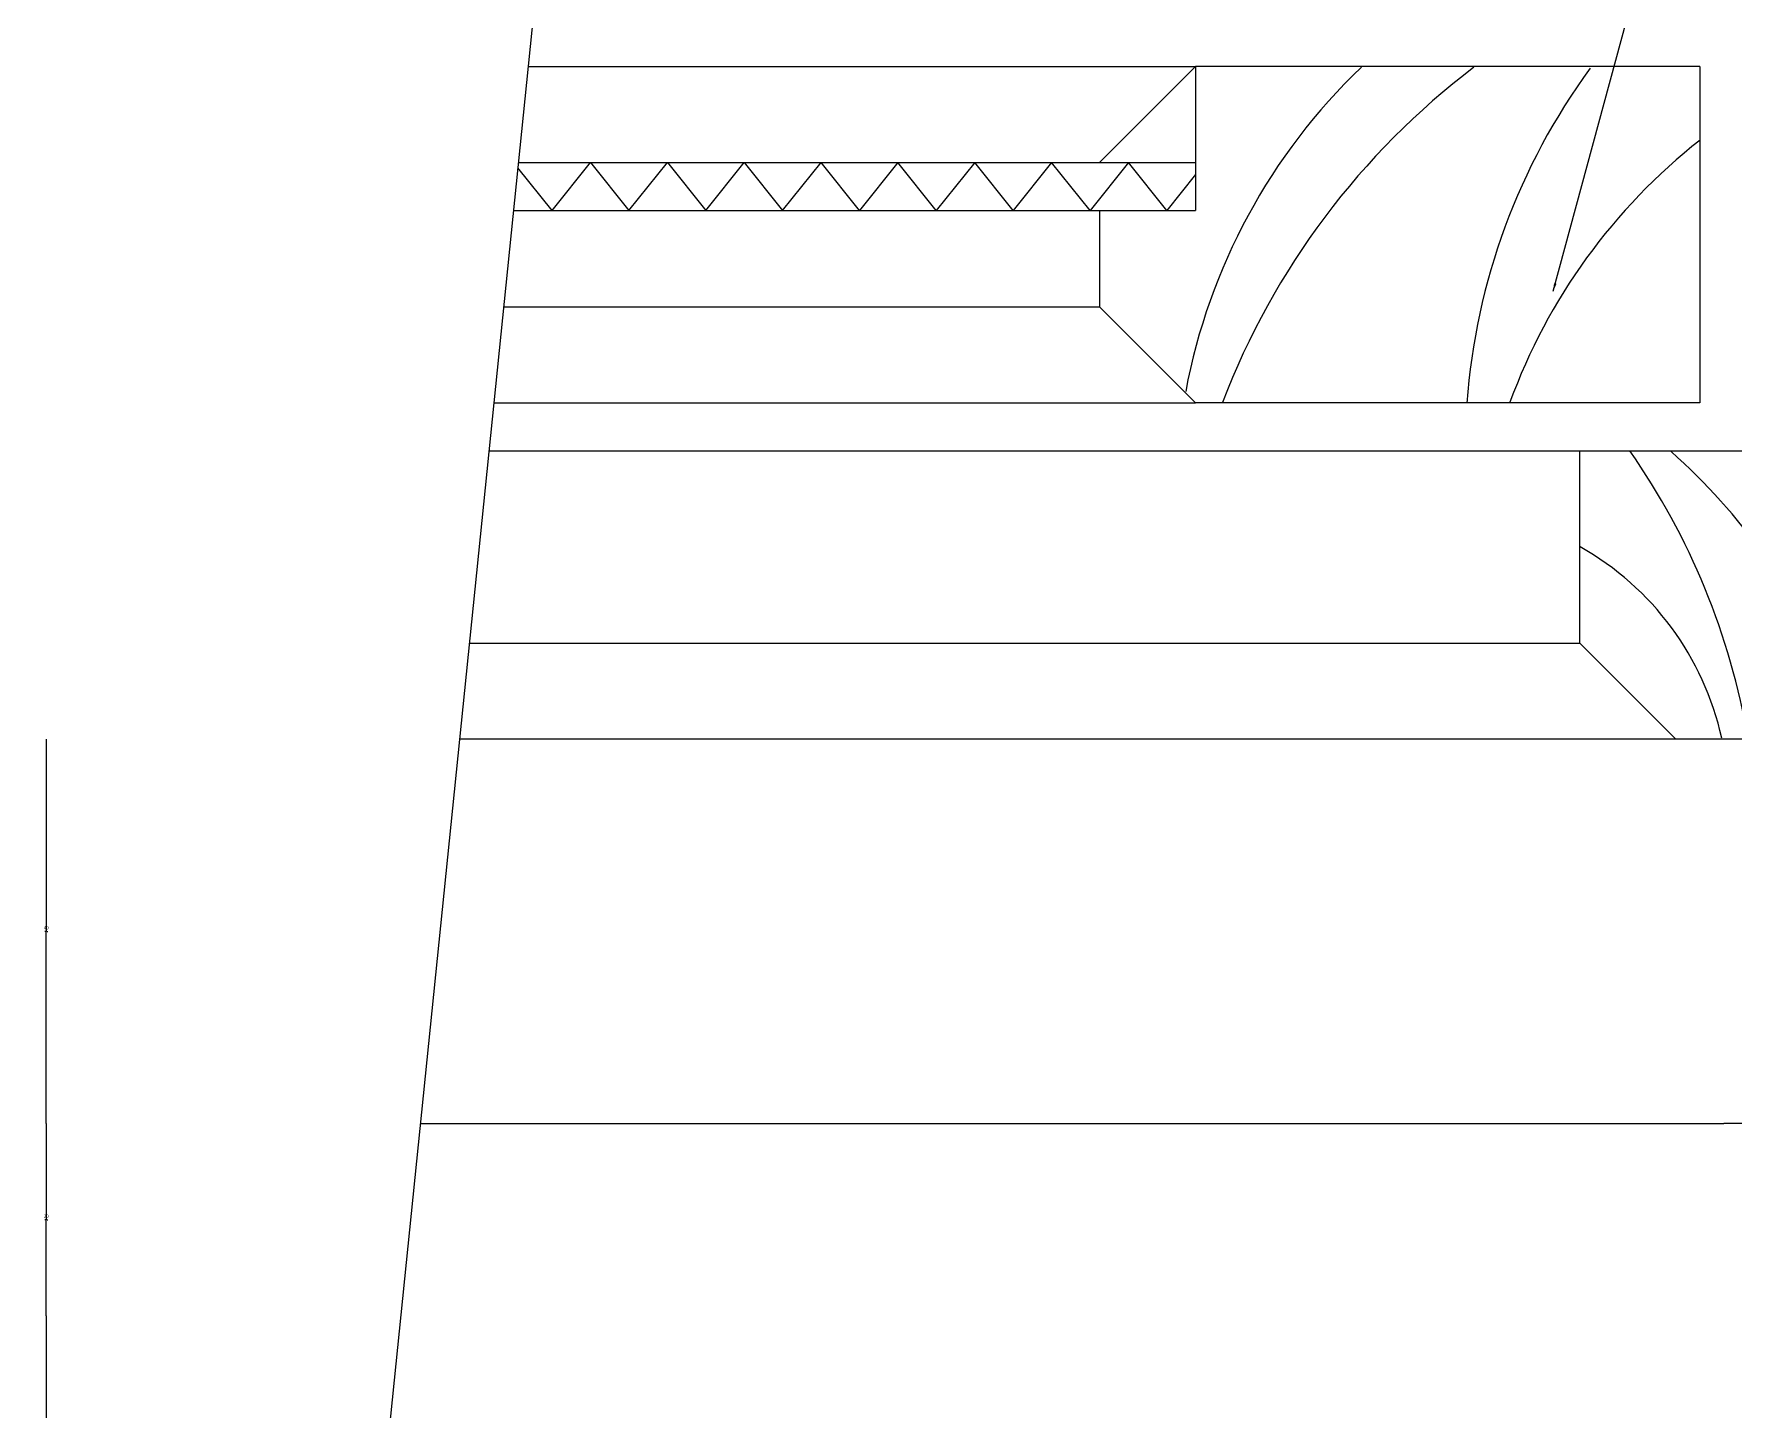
# Model space of a CAD drawing. Header units: metres. Extents: x 246 to 5278, y 334 to 7062.
# Drawn here: x 246 to 777, y 1761 to 2191 of the extents above; entities that cross this region are included whole.
import ezdxf

# ---------------------------------------------------------------- set-up
doc = ezdxf.new("R2010")
doc.units = ezdxf.units.M
for name, color, linetype in [('3', 3, 'Continuous'), ('4', 4, 'Continuous'), ('7', 7, 'Continuous'), ('BH', 3, 'Continuous'), ('DIM', 3, 'Continuous')]:
    doc.layers.add(name, color=color, linetype=linetype)
doc.dimstyles.get("Standard").update_dxf_attribs({"dimtxt": 2.5, "dimasz": 2.5, "dimexe": 1.25, "dimexo": 0.625, "dimtad": 1, "dimcen": 2.5, "dimazin": 3, "dimtfac": 1, "dimtmove": 0, "dimatfit": 3})

# ---------------------------------------------------------------- blocks, each defined once
blk = doc.blocks.new('*D14')
for p, q in [((249.42, 1790.85), (249.42, 1460.85)), ((249.17, 1460.85), (248.92, 1460.85)), ((249.42, 1130.85), (249.42, 1460.85)), ((249.42, 1460.85), (249.42, 1460.85)), ((249.67, 1460.85), (249.92, 1460.85))]:
    blk.add_line(p, q)
at = {"layer": 'Defpoints'}
for p in [(249.42, 1790.85), (249.42, 1460.85), (249.42, 1130.85)]:
    blk.add_point(p, dxfattribs=at)
at = {"layer": 'DIM', "insert": (249.42, 1461.975), "char_height": 1, "attachment_point": 5}
blk.add_mtext('220', dxfattribs=at)
blk = doc.blocks.new('*D24')
for p, q in [((249.42, 1850.85), (249.42, 1820.85)), ((249.17, 1820.85), (248.92, 1820.85)), ((249.42, 1790.85), (249.42, 1820.85)), ((249.42, 1820.85), (249.42, 1820.85)), ((249.67, 1820.85), (249.92, 1820.85))]:
    blk.add_line(p, q)
at = {"layer": 'Defpoints'}
for p in [(249.42, 1850.85), (249.42, 1820.85), (249.42, 1790.85)]:
    blk.add_point(p, dxfattribs=at)
at = {"layer": 'DIM', "insert": (249.42, 1821.975), "char_height": 1, "attachment_point": 5}
blk.add_mtext('20', dxfattribs=at)
blk = doc.blocks.new('*D25')
for p, q in [((249.42, 1970.85), (249.42, 1910.85)), ((249.17, 1910.85), (248.92, 1910.85)), ((249.42, 1850.85), (249.42, 1910.85)), ((249.42, 1910.85), (249.42, 1910.85)), ((249.67, 1910.85), (249.92, 1910.85))]:
    blk.add_line(p, q)
at = {"layer": 'Defpoints'}
for p in [(249.42, 1970.85), (249.42, 1910.85), (249.42, 1850.85)]:
    blk.add_point(p, dxfattribs=at)
at = {"layer": 'DIM', "insert": (249.42, 1911.975), "char_height": 1, "attachment_point": 5}
blk.add_mtext('40', dxfattribs=at)

msp = doc.modelspace()

# ---------------------------------------------------------------- linework, layer by layer
at = {"layer": '3'}
for p, q in [((392.32, 2105.85), (578.4, 2105.85)), ((381.62, 2000.85), (728.4, 2000.85))]:
    msp.add_line(p, q, dxfattribs=at)
at = {"layer": '4'}
for p, q in [((399.96, 2180.85), (608.4, 2180.85)), ((608.4, 2180.85), (578.4, 2150.85)), ((765.9, 2180.85), (608.4, 2180.85)), ((608.4, 2180.85), (608.4, 2150.85)), ((765.9, 2180.85), (638.4, 2180.85)), ((765.9, 2180.85), (765.9, 2075.85)), ((578.4, 2135.85), (578.4, 2105.85)), ((578.4, 2105.85), (608.4, 2075.85)), ((389.26, 2075.85), (608.4, 2075.85)), ((765.9, 2075.85), (608.4, 2075.85)), ((758.4, 1970.85), (378.56, 1970.85)), ((366.33, 1850.85), (773.4, 1850.85)), ((2573.4, 1850.85), (773.4, 1850.85))]:
    msp.add_line(p, q, dxfattribs=at)
msp.add_lwpolyline([(758.4, 1970.85), (728.4, 2000.85), (728.4, 2060.85), (818.4, 2060.85), (818.4, 2000.85), (788.4, 1970.85)], close=True, dxfattribs=at)
at = {"layer": '7'}
for p, q in [((396.9, 2150.85), (608.4, 2150.85)), ((608.4, 2150.85), (608.4, 2135.85)), ((395.37, 2135.85), (608.4, 2135.85)), ((387.73, 2060.85), (728.4, 2060.85))]:
    msp.add_line(p, q, dxfattribs=at)
at = {"layer": 'BH'}
for points in [[(407.4, 2135.85), (396.73, 2149.19)], [(407.4, 2135.85), (419.4, 2150.85), (431.4, 2135.85), (443.4, 2150.85), (455.4, 2135.85), (467.4, 2150.85), (479.4, 2135.85), (491.4, 2150.85)], [(587.4, 2150.85), (575.4, 2135.85), (563.4, 2150.85), (551.4, 2135.85), (539.4, 2150.85), (527.4, 2135.85), (515.4, 2150.85), (503.4, 2135.85), (491.4, 2150.85)], [(608.4, 2147.1), (599.4, 2135.85), (587.4, 2150.85)]]:
    msp.add_lwpolyline(points, dxfattribs=at)
for centre, radius, start, end in [((789.79, 2044.87), 187.71, 133.68, 169.4), ((838.64, 1991.3), 237.45, 127.13, 159.1), ((895.4, 2060.58), 202.91, 143.83, 175.71), ((879.58, 2012.94), 184.16, 128.11, 159.97), ((563.41, 1934.26), 220.56, 9.57, 35.03), ((627.73, 1915.37), 194.39, 22.67, 48.36), ((683.58, 1951.43), 91.3, 12.49, 60.52)]:
    msp.add_arc(centre, radius, start, end, dxfattribs=at)
at = {"layer": 'DIM'}
msp.add_line((245.59, 666.17), (428.33, 2459.2), dxfattribs=at)

# ---------------------------------------------------------------- dimensions: what is measured, and where the dimension line sits
for base, p1, p2, text, picture, middle in [((249.42, 1910.85), (249.42, 1970.85), (249.42, 1850.85), '40', '*D25', (249.42, 1911.975)), ((249.42, 1820.85), (249.42, 1850.85), (249.42, 1790.85), '20', '*D24', (249.42, 1821.975)), ((249.42, 1460.85), (249.42, 1790.85), (249.42, 1130.85), '220', '*D14', (249.42, 1461.975))]:
    dim = msp.add_linear_dim(base=base, p1=p1, p2=p2, text=text, dimstyle='Standard', dxfattribs=at)
    dim.commit()
    dim.dimension.update_dxf_attribs({"geometry": picture, "text_midpoint": middle})

# ---------------------------------------------------------------- leaders
msp.add_leader([(720.05, 2110.67), (867.86, 2655.38)], dimstyle='Standard', dxfattribs=at)

doc.saveas('drawing.dxf')
